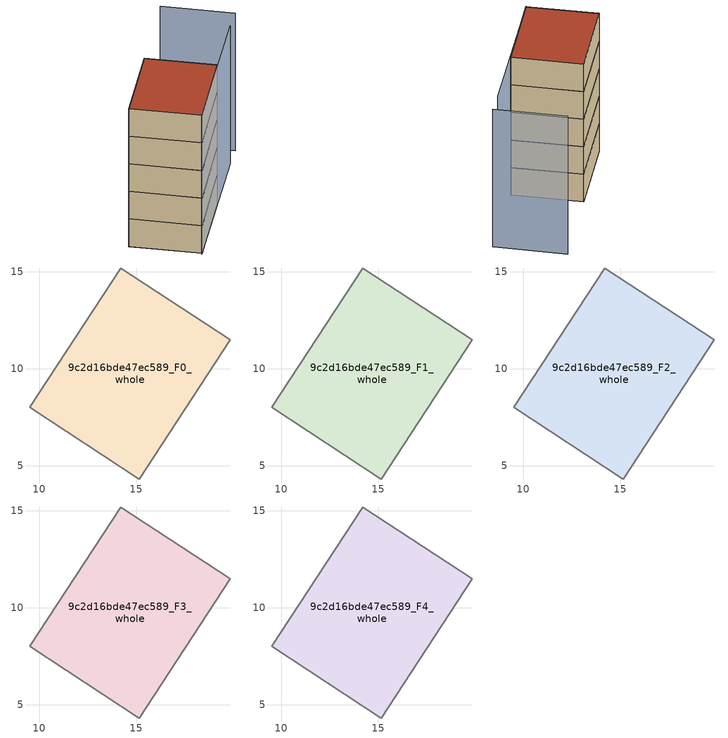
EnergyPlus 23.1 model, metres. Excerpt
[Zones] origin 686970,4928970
9c2d16bde47ec589_F0_whole
 floor ground (EU_floor_Construction): 15.16,4.32 19.85,11.48 14.2,15.18 9.51,8.03 z0
 wall adiabatic (EU_wall_Construction): 14.2,15.18 19.85,11.48 15.16,4.32 9.51,8.03 14.2,15.18 z0:3
9c2d16bde47ec589_F1_whole
 floor to 9c2d16bde47ec589_F0_whole (EU_floor_Construction): 15.16,4.32 19.85,11.48 14.2,15.18 9.51,8.03 z3
 wall adiabatic (EU_wall_Construction): 14.2,15.18 19.85,11.48 15.16,4.32 9.51,8.03 14.2,15.18 z3:6
9c2d16bde47ec589_F2_whole
 floor to 9c2d16bde47ec589_F1_whole (EU_floor_Construction): 15.16,4.32 19.85,11.48 14.2,15.18 9.51,8.03 z6
 wall adiabatic (EU_wall_Construction): 14.2,15.18 19.85,11.48 15.16,4.32 9.51,8.03 14.2,15.18 z6:9
9c2d16bde47ec589_F3_whole
 floor to 9c2d16bde47ec589_F2_whole (EU_floor_Construction): 15.16,4.32 19.85,11.48 14.2,15.18 9.51,8.03 z9
 wall adiabatic (EU_wall_Construction): 14.2,15.18 19.85,11.48 15.16,4.32 9.51,8.03 14.2,15.18 z9:12
9c2d16bde47ec589_F4_whole
 floor to 9c2d16bde47ec589_F3_whole (EU_floor_Construction): 15.16,4.32 19.85,11.48 14.2,15.18 9.51,8.03 z12
 wall adiabatic (EU_wall_Construction): 14.2,15.18 19.85,11.48 15.16,4.32 9.51,8.03 14.2,15.18 z12:15
 roof outside (EU_roof_Construction): 19.85,11.48 15.16,4.32 9.51,8.03 14.2,15.18 z15
shading: 15.09,4.2 23.54,16.97 / 24.82,18.75 19.07,22.57 z0:15
[Building]
EU S2 Campaign: North Axis=0; Terrain=City; Solar Distribution=FullExterior
[Site:Location]
Bologna: Latitude=44.5; Longitude=11.25; Time Zone=1; Elevation=37
[SizingPeriod:WeatherFileDays]
AnnualSizingPeriod: Begin Month=1; Begin Day of Month=1; End Month=12; End Day of Month=31; Day of Week for Start Day=Monday; Use Weather File Daylight Saving Period=No; Use Weather File Rain and Snow Indicators=No
[MATERIAL]
EU_InternalMass_Material: Roughness=MediumRough; Thickness=0.1; Conductivity=1; Density=1800; Specific Heat=900; Thermal Absorptance=0.9; Solar Absorptance=0.7; Visible Absorptance=0.7
[MATERIAL:NOMASS] Roughness=MediumRough; Thermal Absorptance=0.9; Solar Absorptance=0.7; Visible Absorptance=0.7
Name | Thermal Resistance
EU_wall_NoMass | 0.905828
EU_roof_NoMass | 0.37593
EU_floor_NoMass | 0.67114
[CONSTRUCTION]
EU_wall_Construction: EU_wall_NoMass
EU_roof_Construction: EU_roof_NoMass
EU_floor_Construction: EU_floor_NoMass
EU_InternalMass_Construction: EU_InternalMass_Material
[ZONE] Type=1; Multiplier=1; Ceiling Height=autocalculate; Floor Area=autocalculate; Part of Total Floor Area=Yes
Name | Volume
9c2d16bde47ec589_F0_whole | 173.492
9c2d16bde47ec589_F1_whole; 9c2d16bde47ec589_F2_whole; 9c2d16bde47ec589_F3_whole; 9c2d16bde47ec589_F4_whole | 173.491
[INTERNALMASS] Construction=EU_InternalMass_Construction; Surface Area=57.8304
Name | Zone or ZoneList
9c2d16bde47ec589_F0_whole_EU_InternalMass | 9c2d16bde47ec589_F0_whole
9c2d16bde47ec589_F1_whole_EU_InternalMass | 9c2d16bde47ec589_F1_whole
9c2d16bde47ec589_F2_whole_EU_InternalMass | 9c2d16bde47ec589_F2_whole
9c2d16bde47ec589_F3_whole_EU_InternalMass | 9c2d16bde47ec589_F3_whole
9c2d16bde47ec589_F4_whole_EU_InternalMass | 9c2d16bde47ec589_F4_whole
[OTHEREQUIPMENT] Fuel Type=Electricity; Design Level Calculation Method=Watts/Area; Power per Zone Floor Area=1; Fraction Latent=0; Fraction Radiant=0; Fraction Lost=0; Carbon Dioxide Generation Rate=0; EndUse Subcategory=EU_Step8_InternalGains
Name | Zone or ZoneList or Space or SpaceList | Schedule
EU_Step8_InternalGain_9c2d16bde47ec589_F0_whole_f000 | 9c2d16bde47ec589_F0_whole | EU_Step8_GainSchedule_9c2d16bde47ec589_F0_whole_f000
EU_Step8_InternalGain_9c2d16bde47ec589_F1_whole_f000 | 9c2d16bde47ec589_F1_whole | EU_Step8_GainSchedule_9c2d16bde47ec589_F1_whole_f000
EU_Step8_InternalGain_9c2d16bde47ec589_F2_whole_f000 | 9c2d16bde47ec589_F2_whole | EU_Step8_GainSchedule_9c2d16bde47ec589_F2_whole_f000
EU_Step8_InternalGain_9c2d16bde47ec589_F3_whole_f000 | 9c2d16bde47ec589_F3_whole | EU_Step8_GainSchedule_9c2d16bde47ec589_F3_whole_f000
EU_Step8_InternalGain_9c2d16bde47ec589_F4_whole_f000 | 9c2d16bde47ec589_F4_whole | EU_Step8_GainSchedule_9c2d16bde47ec589_F4_whole_f000
[ZONEVENTILATION:DESIGNFLOWRATE] Schedule=EU_AlwaysOn; Design Flow Rate Calculation Method=AirChanges/Hour; Air Changes per Hour=0.73129; Ventilation Type=Natural; Fan Pressure Rise=0; Fan Total Efficiency=1; Constant Term Coefficient=1; Temperature Term Coefficient=0; Velocity Term Coefficient=0; Velocity Squared Term Coefficient=0; Minimum Indoor Temperature=-100; Maximum Indoor Temperature=100; Delta Temperature=-100; Minimum Outdoor Temperature=-100; Maximum Outdoor Temperature=100; Maximum Wind Speed=40
Name | Zone or ZoneList or Space or SpaceList
EU_ConstantAir_9c2d16bde47ec589_F0_whole | 9c2d16bde47ec589_F0_whole
EU_ConstantAir_9c2d16bde47ec589_F1_whole | 9c2d16bde47ec589_F1_whole
EU_ConstantAir_9c2d16bde47ec589_F2_whole | 9c2d16bde47ec589_F2_whole
EU_ConstantAir_9c2d16bde47ec589_F3_whole | 9c2d16bde47ec589_F3_whole
EU_ConstantAir_9c2d16bde47ec589_F4_whole | 9c2d16bde47ec589_F4_whole
[HVACTEMPLATE:THERMOSTAT] Constant Heating Setpoint=20; Constant Cooling Setpoint=50
EU_HeatOnly_9c2d16bde47ec589_F0_whole; EU_HeatOnly_9c2d16bde47ec589_F1_whole; EU_HeatOnly_9c2d16bde47ec589_F2_whole; EU_HeatOnly_9c2d16bde47ec589_F3_whole; EU_HeatOnly_9c2d16bde47ec589_F4_whole
[HVACTEMPLATE:ZONE:IDEALLOADSAIRSYSTEM] System Availability Schedule=EU_AlwaysOn; Maximum Heating Supply Air Temperature=50; Minimum Cooling Supply Air Temperature=13; Maximum Heating Supply Air Humidity Ratio=0.0156; Minimum Cooling Supply Air Humidity Ratio=0.0077; Heating Limit=NoLimit; Cooling Limit=NoLimit; Heating Availability Schedule=EU_AlwaysOn; Cooling Availability Schedule=EU_CoolingOff; Dehumidification Control Type=ConstantSensibleHeatRatio; Cooling Sensible Heat Ratio=0.7; Dehumidification Setpoint=60; Humidification Control Type=None; Humidification Setpoint=30; Outdoor Air Method=None; Outdoor Air Flow Rate per Person=0.00944; Outdoor Air Flow Rate per Zone Floor Area=0; Outdoor Air Flow Rate per Zone=0; Demand Controlled Ventilation Type=None; Outdoor Air Economizer Type=NoEconomizer; Heat Recovery Type=None; Sensible Heat Recovery Effectiveness=0.7; Latent Heat Recovery Effectiveness=0.65
Name | Template Thermostat
9c2d16bde47ec589_F0_whole | EU_HeatOnly_9c2d16bde47ec589_F0_whole
9c2d16bde47ec589_F1_whole | EU_HeatOnly_9c2d16bde47ec589_F1_whole
9c2d16bde47ec589_F2_whole | EU_HeatOnly_9c2d16bde47ec589_F2_whole
9c2d16bde47ec589_F3_whole | EU_HeatOnly_9c2d16bde47ec589_F3_whole
9c2d16bde47ec589_F4_whole | EU_HeatOnly_9c2d16bde47ec589_F4_whole
[SIZING:ZONE] Zone Cooling Design Supply Air Temperature Input Method=SupplyAirTemperature; Zone Cooling Design Supply Air Temperature=13; Zone Heating Design Supply Air Temperature Input Method=SupplyAirTemperature; Zone Heating Design Supply Air Temperature=50; Zone Cooling Design Supply Air Humidity Ratio=0.008; Zone Heating Design Supply Air Humidity Ratio=0.008; Cooling Design Air Flow Method=DesignDay; Cooling Design Air Flow Rate=0; Cooling Minimum Air Flow per Zone Floor Area=0.000762; Cooling Minimum Air Flow=0; Cooling Minimum Air Flow Fraction=0.2; Heating Design Air Flow Method=DesignDay; Heating Design Air Flow Rate=0; Heating Maximum Air Flow per Zone Floor Area=0.002032; Heating Maximum Air Flow=0.141576; Heating Maximum Air Flow Fraction=0.3; Account for Dedicated Outdoor Air System=No; Dedicated Outdoor Air System Control Strategy=NeutralSupplyAir; Dedicated Outdoor Air Low Setpoint Temperature for Design=autosize; Dedicated Outdoor Air High Setpoint Temperature for Design=autosize; Zone Load Sizing Method=Sensible Load Only No Latent Load; Zone Latent Cooling Design Supply Air Humidity Ratio Input Method=HumidityRatioDifference; Zone Cooling Design Supply Air Humidity Ratio Difference=0.005; Zone Latent Heating Design Supply Air Humidity Ratio Input Method=HumidityRatioDifference; Zone Humidification Design Supply Air Humidity Ratio Difference=0.005
9c2d16bde47ec589_F0_whole; 9c2d16bde47ec589_F1_whole; 9c2d16bde47ec589_F2_whole; 9c2d16bde47ec589_F3_whole; 9c2d16bde47ec589_F4_whole
[SCHEDULE:CONSTANT]
Name | Hourly Value
EU_AlwaysOn | 1
EU_CoolingOff | 0
[SCHEDULE:FILE] Column Number=1; Rows to Skip at Top=0; Number of Hours of Data=8760; Column Separator=Comma; Interpolate to Timestep=No; Minutes per Item=60; Adjust Schedule for Daylight Savings=Yes
Name | File
EU_Step8_GainSchedule_9c2d16bde47ec589_F0_whole_f000 | ../../schedules/9c2d16bde47ec589/9c2d16bde47ec589_F0_whole_f000_gain.csv
EU_Step8_GainSchedule_9c2d16bde47ec589_F1_whole_f000 | ../../schedules/9c2d16bde47ec589/9c2d16bde47ec589_F1_whole_f000_gain.csv
EU_Step8_GainSchedule_9c2d16bde47ec589_F2_whole_f000 | ../../schedules/9c2d16bde47ec589/9c2d16bde47ec589_F2_whole_f000_gain.csv
EU_Step8_GainSchedule_9c2d16bde47ec589_F3_whole_f000 | ../../schedules/9c2d16bde47ec589/9c2d16bde47ec589_F3_whole_f000_gain.csv
EU_Step8_GainSchedule_9c2d16bde47ec589_F4_whole_f000 | ../../schedules/9c2d16bde47ec589/9c2d16bde47ec589_F4_whole_f000_gain.csv
